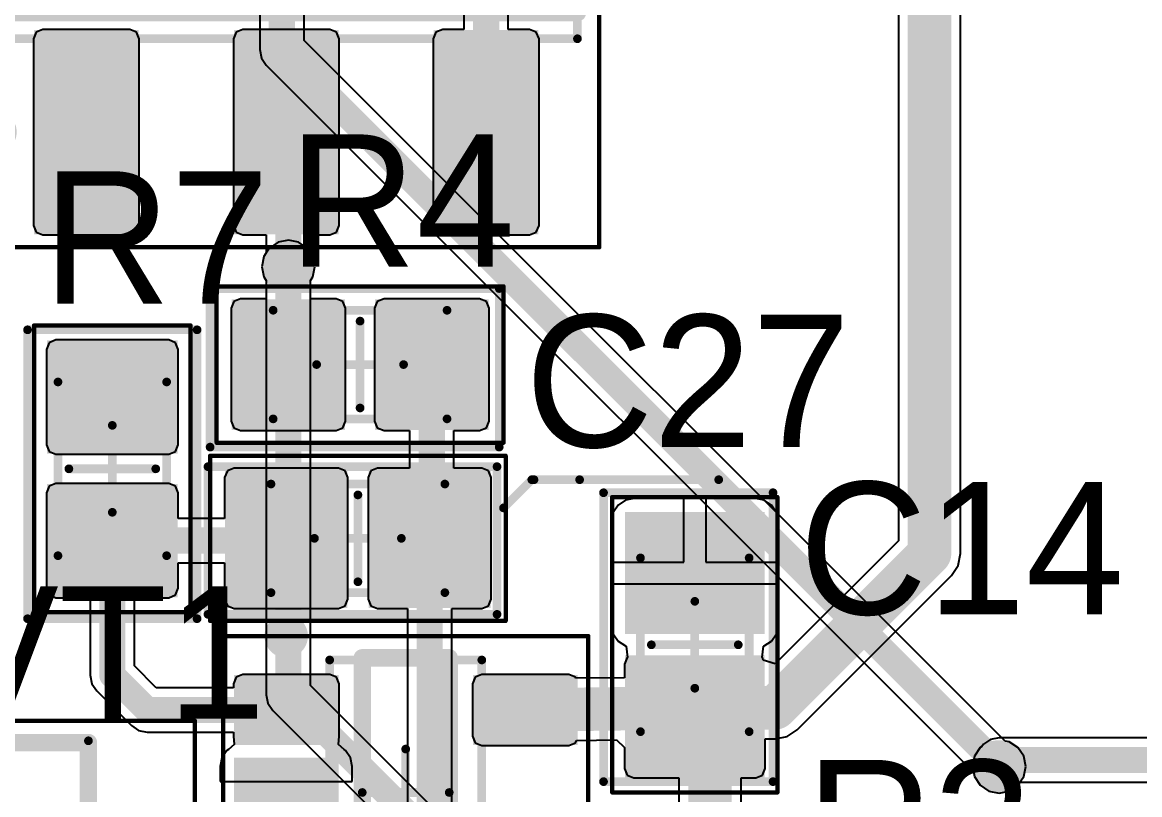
# Model space of a CAD drawing. Header units: millimetres. Extents: x 33 to 142, y 42 to 97.
# Drawn here: x 57.77 to 70.62, y 57.92 to 66.81 of the extents above; entities that cross this region are included whole.
import ezdxf

# ---------------------------------------------------------------- set-up
doc = ezdxf.new("R2010")
doc.units = ezdxf.units.MM
for name, color, linetype in [('BottomLayer', 5, 'Continuous'), ('BottomSolder', 6, 'Continuous'), ('Mechanical13', 56, 'Continuous'), ('Mechanical15', 56, 'Continuous'), ('MultiLayer', 9, 'Continuous'), ('TopLayer', 1, 'Continuous'), ('TopOverlay', 2, 'Continuous'), ('TopPaste', 8, 'Continuous'), ('TopSolder', 216, 'Continuous'), ('ViaHoleLayer', 16, 'Continuous')]:
    doc.layers.add(name, color=color, linetype=linetype)

# ---------------------------------------------------------------- blocks, each defined once
blk = doc.blocks.new('______________0_1_____X7R_50__10__0805_53')
at = {"layer": 'Mechanical13', "const_width": 0.1}
for points in [[(1, 0.625), (-1, 0.625)], [(-1, -0.625), (-1, 0.625)], [(1, -0.625), (1, 0.625)], [(1, -0.625), (-1, -0.625)]]:
    blk.add_lwpolyline(points, dxfattribs=at)
at = {"layer": 'Mechanical13', "const_width": 0.05}
for points in [[(-1.025, 0.625, 1), (-0.975, 0.625, 1)], [(-1.025, 0.625, 1), (-0.975, 0.625, 1)], [(0.975, 0.625, 1), (1.025, 0.625, 1)], [(0.975, 0.625, 1), (1.025, 0.625, 1)], [(-1.025, -0.625, 1), (-0.975, -0.625, 1)], [(-1.025, -0.625, 1), (-0.975, -0.625, 1)], [(0.975, -0.625, 1), (1.025, -0.625, 1)], [(0.975, -0.625, 1), (1.025, -0.625, 1)]]:
    blk.add_lwpolyline(points, format="xyb", close=True, dxfattribs=at)
at = {"layer": 'Mechanical15'}
for points, const_width in [([(1.7, 0.95), (-1.7, 0.95)], 0.05), ([(-1.7, -0.95), (-1.7, 0.95)], 0.05), ([(1.7, -0.95), (1.7, 0.95)], 0.05), ([(0, -0.5), (0, 0.5)], 0.1), ([(0.5, 0), (-0.5, 0)], 0.1), ([(1.7, -0.95), (-1.7, -0.95)], 0.05)]:
    blk.add_lwpolyline(points, dxfattribs=dict(at, const_width=const_width))
for points, const_width in [([(-1.712, 0.95, 1), (-1.687, 0.95, 1)], 0.025), ([(-1.712, 0.95, 1), (-1.687, 0.95, 1)], 0.025), ([(1.687, 0.95, 1), (1.712, 0.95, 1)], 0.025), ([(1.687, 0.95, 1), (1.712, 0.95, 1)], 0.025), ([(-0.025, 0.5, 1), (0.025, 0.5, 1)], 0.05), ([(-0.525, 0, 1), (-0.475, 0, 1)], 0.05), ([(0.475, 0, 1), (0.525, 0, 1)], 0.05), ([(-0.025, -0.5, 1), (0.025, -0.5, 1)], 0.05), ([(-1.712, -0.95, 1), (-1.687, -0.95, 1)], 0.025), ([(-1.712, -0.95, 1), (-1.687, -0.95, 1)], 0.025), ([(1.687, -0.95, 1), (1.712, -0.95, 1)], 0.025), ([(1.687, -0.95, 1), (1.712, -0.95, 1)], 0.025)]:
    blk.add_lwpolyline(points, format="xyb", close=True, dxfattribs=dict(at, const_width=const_width))
at = {"layer": 'TopLayer'}
for points in [[(-0.225, -0.7), (-0.225, 0.7), (-1.425, -0.7), (-1.425, 0.7)], [(1.425, -0.7), (1.425, 0.7), (0.225, -0.7), (0.225, 0.7)]]:
    blk.add_solid(points, dxfattribs=at)
at = {"layer": 'TopPaste'}
for points in [[(-0.225, -0.7), (-0.225, 0.7), (-1.425, -0.7), (-1.425, 0.7)], [(1.425, -0.7), (1.425, 0.7), (0.225, -0.7), (0.225, 0.7)]]:
    blk.add_solid(points, dxfattribs=at)
at = {"layer": 'TopSolder'}
for points in [[(-0.123, -0.802), (-0.123, 0.802), (-1.527, -0.802), (-1.527, 0.802)], [(1.527, -0.802), (1.527, 0.802), (0.123, -0.802), (0.123, 0.802)]]:
    blk.add_solid(points, dxfattribs=at)
blk = doc.blocks.new('______________________62')
at = {"layer": 'Mechanical13', "const_width": 0.1}
for points in [[(-0.875, -1.525), (-0.875, 1.525)], [(-0.875, 1.525), (0.875, 1.525)], [(0.875, -1.525), (0.875, 1.525)], [(-0.875, -1.525), (0.875, -1.525)]]:
    blk.add_lwpolyline(points, dxfattribs=at)
at = {"layer": 'Mechanical13', "const_width": 0.05}
for points in [[(-0.9, 1.525, 1), (-0.85, 1.525, 1)], [(-0.9, 1.525, 1), (-0.85, 1.525, 1)], [(0.85, 1.525, 1), (0.9, 1.525, 1)], [(0.85, 1.525, 1), (0.9, 1.525, 1)], [(-0.9, -1.525, 1), (-0.85, -1.525, 1)], [(-0.9, -1.525, 1), (-0.85, -1.525, 1)], [(0.85, -1.525, 1), (0.9, -1.525, 1)], [(0.85, -1.525, 1), (0.9, -1.525, 1)]]:
    blk.add_lwpolyline(points, format="xyb", close=True, dxfattribs=at)
at = {"layer": 'Mechanical15'}
for points, const_width in [([(-2.1, -1.8), (-2.1, 1.8)], 0.05), ([(-2.1, 1.8), (2.1, 1.8)], 0.05), ([(2.1, -1.8), (2.1, 1.8)], 0.05), ([(0, -0.5), (0, 0.5)], 0.1), ([(-0.5, 0), (0.5, 0)], 0.1), ([(-2.1, -1.8), (2.1, -1.8)], 0.05)]:
    blk.add_lwpolyline(points, dxfattribs=dict(at, const_width=const_width))
for points, const_width in [([(-2.113, 1.8, 1), (-2.088, 1.8, 1)], 0.025), ([(-2.113, 1.8, 1), (-2.088, 1.8, 1)], 0.025), ([(2.087, 1.8, 1), (2.112, 1.8, 1)], 0.025), ([(2.087, 1.8, 1), (2.112, 1.8, 1)], 0.025), ([(-0.025, 0.5, 1), (0.025, 0.5, 1)], 0.05), ([(-0.525, 0, 1), (-0.475, 0, 1)], 0.05), ([(0.475, 0, 1), (0.525, 0, 1)], 0.05), ([(-0.025, -0.5, 1), (0.025, -0.5, 1)], 0.05), ([(-2.113, -1.8, 1), (-2.088, -1.8, 1)], 0.025), ([(-2.113, -1.8, 1), (-2.088, -1.8, 1)], 0.025), ([(2.087, -1.8, 1), (2.112, -1.8, 1)], 0.025), ([(2.087, -1.8, 1), (2.112, -1.8, 1)], 0.025)]:
    blk.add_lwpolyline(points, format="xyb", close=True, dxfattribs=dict(at, const_width=const_width))
at = {"layer": 'TopLayer'}
for points in [[(-0.875, 0.65), (-0.875, 1.25), (-1.875, 0.65), (-1.875, 1.25)], [(1.875, 0.65), (1.875, 1.25), (0.875, 0.65), (0.875, 1.25)], [(-0.875, -0.3), (-0.875, 0.3), (-1.875, -0.3), (-1.875, 0.3)], [(-0.875, -1.25), (-0.875, -0.65), (-1.875, -1.25), (-1.875, -0.65)], [(1.875, -1.25), (1.875, -0.65), (0.875, -1.25), (0.875, -0.65)]]:
    blk.add_solid(points, dxfattribs=at)
at = {"layer": 'TopOverlay'}
for points, const_width in [([(-1.25, 1.8, 1), (-1.5, 1.8, 1)], 0.25), ([(-1.563, 1.8, 1), (-1.438, 1.8, 1)], 0.125), ([(-1.312, 1.8, 1), (-1.188, 1.8, 1)], 0.125), ([(-0.55, 1.55, 1), (-0.45, 1.55, 1)], 0.1), ([(-0.55, 1.55, 1), (-0.45, 1.55, 1)], 0.1), ([(0.45, 1.55, 1), (0.55, 1.55, 1)], 0.1), ([(0.45, 1.55, 1), (0.55, 1.55, 1)], 0.1), ([(-0.55, -1.55, 1), (-0.45, -1.55, 1)], 0.1), ([(-0.55, -1.55, 1), (-0.45, -1.55, 1)], 0.1), ([(0.45, -1.55, 1), (0.55, -1.55, 1)], 0.1), ([(0.45, -1.55, 1), (0.55, -1.55, 1)], 0.1)]:
    blk.add_lwpolyline(points, format="xyb", close=True, dxfattribs=dict(at, const_width=const_width))
at = {"layer": 'TopOverlay', "const_width": 0.2}
for points in [[(-0.5, 1.55), (0.5, 1.55)], [(-0.5, -1.55), (-0.5, 1.55)], [(0.5, -1.55), (0.5, 1.55)], [(-0.5, -1.55), (0.5, -1.55)]]:
    blk.add_lwpolyline(points, dxfattribs=at)
at = {"layer": 'TopPaste'}
for points in [[(-0.875, 0.65), (-0.875, 1.25), (-1.875, 0.65), (-1.875, 1.25)], [(1.875, 0.65), (1.875, 1.25), (0.875, 0.65), (0.875, 1.25)], [(-0.875, -0.3), (-0.875, 0.3), (-1.875, -0.3), (-1.875, 0.3)], [(-0.875, -1.25), (-0.875, -0.65), (-1.875, -1.25), (-1.875, -0.65)], [(1.875, -1.25), (1.875, -0.65), (0.875, -1.25), (0.875, -0.65)]]:
    blk.add_solid(points, dxfattribs=at)
at = {"layer": 'TopSolder'}
for points in [[(-0.773, 0.548), (-0.773, 1.352), (-1.977, 0.548), (-1.977, 1.352)], [(1.977, 0.548), (1.977, 1.352), (0.773, 0.548), (0.773, 1.352)], [(-0.773, -0.402), (-0.773, 0.402), (-1.977, -0.402), (-1.977, 0.402)], [(-0.773, -1.352), (-0.773, -0.548), (-1.977, -1.352), (-1.977, -0.548)], [(1.977, -1.352), (1.977, -0.548), (0.773, -1.352), (0.773, -0.548)]]:
    blk.add_solid(points, dxfattribs=at)
blk = doc.blocks.new('______________100___NPO_50__5__0805__GRM2165C1H101J_65')
at = {"layer": 'Mechanical13', "const_width": 0.1}
for points in [[(1, 0.625), (-1, 0.625)], [(-1, 0.625), (-1, -0.625)], [(1, 0.625), (1, -0.625)], [(1, -0.625), (-1, -0.625)]]:
    blk.add_lwpolyline(points, dxfattribs=at)
at = {"layer": 'Mechanical13', "const_width": 0.05}
for points in [[(-1.025, 0.625, 1), (-0.975, 0.625, 1)], [(-1.025, 0.625, 1), (-0.975, 0.625, 1)], [(0.975, 0.625, 1), (1.025, 0.625, 1)], [(0.975, 0.625, 1), (1.025, 0.625, 1)], [(-1.025, -0.625, 1), (-0.975, -0.625, 1)], [(-1.025, -0.625, 1), (-0.975, -0.625, 1)], [(0.975, -0.625, 1), (1.025, -0.625, 1)], [(0.975, -0.625, 1), (1.025, -0.625, 1)]]:
    blk.add_lwpolyline(points, format="xyb", close=True, dxfattribs=at)
at = {"layer": 'Mechanical15'}
for points, const_width in [([(1.7, 0.95), (-1.7, 0.95)], 0.05), ([(-1.7, 0.95), (-1.7, -0.95)], 0.05), ([(1.7, 0.95), (1.7, -0.95)], 0.05), ([(0, 0.5), (0, -0.5)], 0.1), ([(0.5, 0), (-0.5, 0)], 0.1), ([(1.7, -0.95), (-1.7, -0.95)], 0.05)]:
    blk.add_lwpolyline(points, dxfattribs=dict(at, const_width=const_width))
for points, const_width in [([(-1.712, 0.95, 1), (-1.687, 0.95, 1)], 0.025), ([(-1.712, 0.95, 1), (-1.687, 0.95, 1)], 0.025), ([(1.687, 0.95, 1), (1.712, 0.95, 1)], 0.025), ([(1.687, 0.95, 1), (1.712, 0.95, 1)], 0.025), ([(-0.025, 0.5, 1), (0.025, 0.5, 1)], 0.05), ([(-0.525, 0, 1), (-0.475, 0, 1)], 0.05), ([(0.475, 0, 1), (0.525, 0, 1)], 0.05), ([(-0.025, -0.5, 1), (0.025, -0.5, 1)], 0.05), ([(-1.712, -0.95, 1), (-1.687, -0.95, 1)], 0.025), ([(-1.712, -0.95, 1), (-1.687, -0.95, 1)], 0.025), ([(1.687, -0.95, 1), (1.712, -0.95, 1)], 0.025), ([(1.687, -0.95, 1), (1.712, -0.95, 1)], 0.025)]:
    blk.add_lwpolyline(points, format="xyb", close=True, dxfattribs=dict(at, const_width=const_width))
at = {"layer": 'TopLayer'}
for points in [[(-0.225, -0.7), (-0.225, 0.7), (-1.425, -0.7), (-1.425, 0.7)], [(1.425, -0.7), (1.425, 0.7), (0.225, -0.7), (0.225, 0.7)]]:
    blk.add_solid(points, dxfattribs=at)
at = {"layer": 'TopPaste'}
for points in [[(-0.225, -0.7), (-0.225, 0.7), (-1.425, -0.7), (-1.425, 0.7)], [(1.425, -0.7), (1.425, 0.7), (0.225, -0.7), (0.225, 0.7)]]:
    blk.add_solid(points, dxfattribs=at)
at = {"layer": 'TopSolder'}
for points in [[(-0.123, -0.802), (-0.123, 0.802), (-1.527, -0.802), (-1.527, 0.802)], [(1.527, -0.802), (1.527, 0.802), (0.123, -0.802), (0.123, 0.802)]]:
    blk.add_solid(points, dxfattribs=at)
blk = doc.blocks.new('0_125___0805_3______5_________________SMD__67')
at = {"layer": 'Mechanical13', "const_width": 0.1}
for points in [[(-1, 0.625), (-1, -0.625)], [(-1, 0.625), (1, 0.625)], [(1, 0.625), (1, -0.625)], [(-1, -0.625), (1, -0.625)]]:
    blk.add_lwpolyline(points, dxfattribs=at)
at = {"layer": 'Mechanical13', "const_width": 0.05}
for points in [[(-1.025, 0.625, 1), (-0.975, 0.625, 1)], [(-1.025, 0.625, 1), (-0.975, 0.625, 1)], [(0.975, 0.625, 1), (1.025, 0.625, 1)], [(0.975, 0.625, 1), (1.025, 0.625, 1)], [(-1.025, -0.625, 1), (-0.975, -0.625, 1)], [(-1.025, -0.625, 1), (-0.975, -0.625, 1)], [(0.975, -0.625, 1), (1.025, -0.625, 1)], [(0.975, -0.625, 1), (1.025, -0.625, 1)]]:
    blk.add_lwpolyline(points, format="xyb", close=True, dxfattribs=at)
at = {"layer": 'Mechanical15'}
for points, const_width in [([(-1.65, 0.9), (-1.65, -0.9)], 0.05), ([(-1.65, 0.9), (1.65, 0.9)], 0.05), ([(1.65, 0.9), (1.65, -0.9)], 0.05), ([(0, 0.5), (0, -0.5)], 0.1), ([(-0.5, 0), (0.5, 0)], 0.1), ([(-1.65, -0.9), (1.65, -0.9)], 0.05)]:
    blk.add_lwpolyline(points, dxfattribs=dict(at, const_width=const_width))
for points, const_width in [([(-1.662, 0.9, 1), (-1.637, 0.9, 1)], 0.025), ([(-1.662, 0.9, 1), (-1.637, 0.9, 1)], 0.025), ([(1.637, 0.9, 1), (1.662, 0.9, 1)], 0.025), ([(1.637, 0.9, 1), (1.662, 0.9, 1)], 0.025), ([(-0.025, 0.5, 1), (0.025, 0.5, 1)], 0.05), ([(-0.525, 0, 1), (-0.475, 0, 1)], 0.05), ([(0.475, 0, 1), (0.525, 0, 1)], 0.05), ([(-0.025, -0.5, 1), (0.025, -0.5, 1)], 0.05), ([(-1.662, -0.9, 1), (-1.637, -0.9, 1)], 0.025), ([(-1.662, -0.9, 1), (-1.637, -0.9, 1)], 0.025), ([(1.637, -0.9, 1), (1.662, -0.9, 1)], 0.025), ([(1.637, -0.9, 1), (1.662, -0.9, 1)], 0.025)]:
    blk.add_lwpolyline(points, format="xyb", close=True, dxfattribs=dict(at, const_width=const_width))
at = {"layer": 'TopLayer'}
for points in [[(-0.275, -0.65), (-0.275, 0.65), (-1.375, -0.65), (-1.375, 0.65)], [(1.375, -0.65), (1.375, 0.65), (0.275, -0.65), (0.275, 0.65)]]:
    blk.add_solid(points, dxfattribs=at)
at = {"layer": 'TopPaste'}
for points in [[(-0.275, -0.65), (-0.275, 0.65), (-1.375, -0.65), (-1.375, 0.65)], [(1.375, -0.65), (1.375, 0.65), (0.275, -0.65), (0.275, 0.65)]]:
    blk.add_solid(points, dxfattribs=at)
at = {"layer": 'TopSolder'}
for points in [[(-0.173, -0.752), (-0.173, 0.752), (-1.477, -0.752), (-1.477, 0.752)], [(1.477, -0.752), (1.477, 0.752), (0.173, -0.752), (0.173, 0.752)]]:
    blk.add_solid(points, dxfattribs=at)
blk = doc.blocks.new('0_125___0805_3______5_________________SMD__70')
at = {"layer": 'Mechanical13', "const_width": 0.1}
for points in [[(-1, 0.625), (-1, -0.625)], [(1, 0.625), (-1, 0.625)], [(1, 0.625), (1, -0.625)], [(1, -0.625), (-1, -0.625)]]:
    blk.add_lwpolyline(points, dxfattribs=at)
at = {"layer": 'Mechanical13', "const_width": 0.05}
for points in [[(-1.025, 0.625, 1), (-0.975, 0.625, 1)], [(-1.025, 0.625, 1), (-0.975, 0.625, 1)], [(0.975, 0.625, 1), (1.025, 0.625, 1)], [(0.975, 0.625, 1), (1.025, 0.625, 1)], [(-1.025, -0.625, 1), (-0.975, -0.625, 1)], [(-1.025, -0.625, 1), (-0.975, -0.625, 1)], [(0.975, -0.625, 1), (1.025, -0.625, 1)], [(0.975, -0.625, 1), (1.025, -0.625, 1)]]:
    blk.add_lwpolyline(points, format="xyb", close=True, dxfattribs=at)
at = {"layer": 'Mechanical15'}
for points, const_width in [([(-1.65, 0.9), (-1.65, -0.9)], 0.05), ([(1.65, 0.9), (-1.65, 0.9)], 0.05), ([(1.65, 0.9), (1.65, -0.9)], 0.05), ([(0, 0.5), (0, -0.5)], 0.1), ([(0.5, 0), (-0.5, 0)], 0.1), ([(1.65, -0.9), (-1.65, -0.9)], 0.05)]:
    blk.add_lwpolyline(points, dxfattribs=dict(at, const_width=const_width))
for points, const_width in [([(-1.662, 0.9, 1), (-1.637, 0.9, 1)], 0.025), ([(-1.662, 0.9, 1), (-1.637, 0.9, 1)], 0.025), ([(1.637, 0.9, 1), (1.662, 0.9, 1)], 0.025), ([(1.637, 0.9, 1), (1.662, 0.9, 1)], 0.025), ([(-0.025, 0.5, 1), (0.025, 0.5, 1)], 0.05), ([(-0.525, 0, 1), (-0.475, 0, 1)], 0.05), ([(0.475, 0, 1), (0.525, 0, 1)], 0.05), ([(-0.025, -0.5, 1), (0.025, -0.5, 1)], 0.05), ([(-1.662, -0.9, 1), (-1.637, -0.9, 1)], 0.025), ([(-1.662, -0.9, 1), (-1.637, -0.9, 1)], 0.025), ([(1.637, -0.9, 1), (1.662, -0.9, 1)], 0.025), ([(1.637, -0.9, 1), (1.662, -0.9, 1)], 0.025)]:
    blk.add_lwpolyline(points, format="xyb", close=True, dxfattribs=dict(at, const_width=const_width))
at = {"layer": 'TopLayer'}
for points in [[(-0.275, -0.65), (-0.275, 0.65), (-1.375, -0.65), (-1.375, 0.65)], [(1.375, -0.65), (1.375, 0.65), (0.275, -0.65), (0.275, 0.65)]]:
    blk.add_solid(points, dxfattribs=at)
at = {"layer": 'TopPaste'}
for points in [[(-0.275, -0.65), (-0.275, 0.65), (-1.375, -0.65), (-1.375, 0.65)], [(1.375, -0.65), (1.375, 0.65), (0.275, -0.65), (0.275, 0.65)]]:
    blk.add_solid(points, dxfattribs=at)
at = {"layer": 'TopSolder'}
for points in [[(-0.173, -0.752), (-0.173, 0.752), (-1.477, -0.752), (-1.477, 0.752)], [(1.477, -0.752), (1.477, 0.752), (0.173, -0.752), (0.173, 0.752)]]:
    blk.add_solid(points, dxfattribs=at)
blk = doc.blocks.new('___________N___________75')
at = {"layer": 'Mechanical13', "const_width": 0.1}
for points in [[(-0.7, -1.52), (-0.7, 1.52)], [(-0.7, 1.52), (0.7, 1.52)], [(0.7, -1.52), (0.7, 1.52)], [(-0.7, -1.52), (0.7, -1.52)]]:
    blk.add_lwpolyline(points, dxfattribs=at)
at = {"layer": 'Mechanical13', "const_width": 0.05}
for points in [[(-0.725, 1.52, 1), (-0.675, 1.52, 1)], [(-0.725, 1.52, 1), (-0.675, 1.52, 1)], [(0.675, 1.52, 1), (0.725, 1.52, 1)], [(0.675, 1.52, 1), (0.725, 1.52, 1)], [(-0.725, -1.52, 1), (-0.675, -1.52, 1)], [(-0.725, -1.52, 1), (-0.675, -1.52, 1)], [(0.675, -1.52, 1), (0.725, -1.52, 1)], [(0.675, -1.52, 1), (0.725, -1.52, 1)]]:
    blk.add_lwpolyline(points, format="xyb", close=True, dxfattribs=at)
at = {"layer": 'Mechanical15'}
for points, const_width in [([(-1.925, -1.75), (-1.925, 1.75)], 0.05), ([(-1.925, 1.75), (1.925, 1.75)], 0.05), ([(1.925, -1.75), (1.925, 1.75)], 0.05), ([(0, -0.5), (0, 0.5)], 0.1), ([(-0.5, 0), (0.5, 0)], 0.1), ([(-1.925, -1.75), (1.925, -1.75)], 0.05)]:
    blk.add_lwpolyline(points, dxfattribs=dict(at, const_width=const_width))
for points, const_width in [([(-1.937, 1.75, 1), (-1.913, 1.75, 1)], 0.025), ([(-1.937, 1.75, 1), (-1.913, 1.75, 1)], 0.025), ([(1.913, 1.75, 1), (1.937, 1.75, 1)], 0.025), ([(1.913, 1.75, 1), (1.937, 1.75, 1)], 0.025), ([(-0.025, 0.5, 1), (0.025, 0.5, 1)], 0.05), ([(-0.525, 0, 1), (-0.475, 0, 1)], 0.05), ([(0.475, 0, 1), (0.525, 0, 1)], 0.05), ([(-0.025, -0.5, 1), (0.025, -0.5, 1)], 0.05), ([(-1.937, -1.75, 1), (-1.913, -1.75, 1)], 0.025), ([(-1.937, -1.75, 1), (-1.913, -1.75, 1)], 0.025), ([(1.913, -1.75, 1), (1.937, -1.75, 1)], 0.025), ([(1.913, -1.75, 1), (1.937, -1.75, 1)], 0.025)]:
    blk.add_lwpolyline(points, format="xyb", close=True, dxfattribs=dict(at, const_width=const_width))
at = {"layer": 'TopLayer'}
for points in [[(-0.7, 0.65), (-0.7, 1.25), (-1.7, 0.65), (-1.7, 1.25)], [(1.7, -0.3), (1.7, 0.3), (0.7, -0.3), (0.7, 0.3)], [(-0.7, -1.25), (-0.7, -0.65), (-1.7, -1.25), (-1.7, -0.65)]]:
    blk.add_solid(points, dxfattribs=at)
at = {"layer": 'TopOverlay', "const_width": 0.2}
for points in [[(-0.3, 1.5), (0.7, 1.5)], [(0.7, 0.7), (0.7, 1.5)], [(0.7, -1.5), (0.7, -0.7)], [(-0.3, -1.5), (0.7, -1.5)]]:
    blk.add_lwpolyline(points, dxfattribs=at)
at = {"layer": 'TopOverlay'}
for points, const_width in [([(-0.35, 1.5, 1), (-0.25, 1.5, 1)], 0.1), ([(0.65, 1.5, 1), (0.75, 1.5, 1)], 0.1), ([(0.65, 1.5, 1), (0.75, 1.5, 1)], 0.1), ([(0.65, 0.7, 1), (0.75, 0.7, 1)], 0.1), ([(0.65, -0.7, 1), (0.75, -0.7, 1)], 0.1), ([(-0.35, -1.5, 1), (-0.25, -1.5, 1)], 0.1), ([(0.65, -1.5, 1), (0.75, -1.5, 1)], 0.1), ([(0.65, -1.5, 1), (0.75, -1.5, 1)], 0.1), ([(-1.075, -1.8, 1), (-1.325, -1.8, 1)], 0.25), ([(-1.388, -1.8, 1), (-1.263, -1.8, 1)], 0.125), ([(-1.137, -1.8, 1), (-1.012, -1.8, 1)], 0.125)]:
    blk.add_lwpolyline(points, format="xyb", close=True, dxfattribs=dict(at, const_width=const_width))
at = {"layer": 'TopPaste'}
for points in [[(-0.7, 0.65), (-0.7, 1.25), (-1.7, 0.65), (-1.7, 1.25)], [(1.7, -0.3), (1.7, 0.3), (0.7, -0.3), (0.7, 0.3)], [(-0.7, -1.25), (-0.7, -0.65), (-1.7, -1.25), (-1.7, -0.65)]]:
    blk.add_solid(points, dxfattribs=at)
at = {"layer": 'TopSolder'}
for points in [[(-0.598, 0.548), (-0.598, 1.352), (-1.802, 0.548), (-1.802, 1.352)], [(1.802, -0.402), (1.802, 0.402), (0.598, -0.402), (0.598, 0.402)], [(-0.598, -1.352), (-0.598, -0.548), (-1.802, -1.352), (-1.802, -0.548)]]:
    blk.add_solid(points, dxfattribs=at)
blk = doc.blocks.new('_______________________76')
at = {"layer": 'Mechanical13', "const_width": 0.1}
for points in [[(-1.85, 3.35), (1.85, 3.35)], [(-1.85, 3.35), (-1.85, -3.35)], [(1.85, 3.35), (1.85, -3.35)], [(-1.85, -3.35), (1.85, -3.35)]]:
    blk.add_lwpolyline(points, dxfattribs=at)
at = {"layer": 'Mechanical13', "const_width": 0.05}
for points in [[(-1.875, 3.35, 1), (-1.825, 3.35, 1)], [(-1.875, 3.35, 1), (-1.825, 3.35, 1)], [(1.825, 3.35, 1), (1.875, 3.35, 1)], [(1.825, 3.35, 1), (1.875, 3.35, 1)], [(-1.875, -3.35, 1), (-1.825, -3.35, 1)], [(-1.875, -3.35, 1), (-1.825, -3.35, 1)], [(1.825, -3.35, 1), (1.875, -3.35, 1)], [(1.825, -3.35, 1), (1.875, -3.35, 1)]]:
    blk.add_lwpolyline(points, format="xyb", close=True, dxfattribs=at)
at = {"layer": 'Mechanical15'}
for points, const_width in [([(-4.25, 3.6), (4.25, 3.6)], 0.05), ([(-4.25, 3.6), (-4.25, -3.6)], 0.05), ([(4.25, 3.6), (4.25, -3.6)], 0.05), ([(0, 0.5), (0, -0.5)], 0.1), ([(-0.5, 0), (0.5, 0)], 0.1), ([(-4.25, -3.6), (4.25, -3.6)], 0.05)]:
    blk.add_lwpolyline(points, dxfattribs=dict(at, const_width=const_width))
for points, const_width in [([(-4.263, 3.6, 1), (-4.238, 3.6, 1)], 0.025), ([(-4.263, 3.6, 1), (-4.238, 3.6, 1)], 0.025), ([(4.237, 3.6, 1), (4.262, 3.6, 1)], 0.025), ([(4.237, 3.6, 1), (4.262, 3.6, 1)], 0.025), ([(-0.025, 0.5, 1), (0.025, 0.5, 1)], 0.05), ([(-0.525, 0, 1), (-0.475, 0, 1)], 0.05), ([(0.475, 0, 1), (0.525, 0, 1)], 0.05), ([(-0.025, -0.5, 1), (0.025, -0.5, 1)], 0.05), ([(-4.263, -3.6, 1), (-4.238, -3.6, 1)], 0.025), ([(-4.263, -3.6, 1), (-4.238, -3.6, 1)], 0.025), ([(4.237, -3.6, 1), (4.262, -3.6, 1)], 0.025), ([(4.237, -3.6, 1), (4.262, -3.6, 1)], 0.025)]:
    blk.add_lwpolyline(points, format="xyb", close=True, dxfattribs=dict(at, const_width=const_width))
at = {"layer": 'TopLayer'}
for points in [[(-1.85, 1.8), (-1.85, 2.8), (-4, 1.8), (-4, 2.8)], [(4, -1.625), (4, 1.625), (1.85, -1.625), (1.85, 1.625)], [(-1.85, -0.5), (-1.85, 0.5), (-4, -0.5), (-4, 0.5)], [(-1.85, -2.8), (-1.85, -1.8), (-4, -2.8), (-4, -1.8)]]:
    blk.add_solid(points, dxfattribs=at)
at = {"layer": 'TopOverlay'}
for points, const_width in [([(-2.8, 3.35, 1), (-3.05, 3.35, 1)], 0.25), ([(-3.113, 3.35, 1), (-2.988, 3.35, 1)], 0.125), ([(-2.862, 3.35, 1), (-2.738, 3.35, 1)], 0.125), ([(-1.6, 3.35, 1), (-1.5, 3.35, 1)], 0.1), ([(-1.6, 3.35, 1), (-1.5, 3.35, 1)], 0.1), ([(1.5, 3.35, 1), (1.6, 3.35, 1)], 0.1), ([(1.5, 3.35, 1), (1.6, 3.35, 1)], 0.1), ([(-1.6, -3.35, 1), (-1.5, -3.35, 1)], 0.1), ([(-1.6, -3.35, 1), (-1.5, -3.35, 1)], 0.1), ([(1.5, -3.35, 1), (1.6, -3.35, 1)], 0.1), ([(1.5, -3.35, 1), (1.6, -3.35, 1)], 0.1)]:
    blk.add_lwpolyline(points, format="xyb", close=True, dxfattribs=dict(at, const_width=const_width))
at = {"layer": 'TopOverlay', "const_width": 0.2}
for points in [[(-1.55, 3.35), (1.55, 3.35)], [(-1.55, 3.35), (-1.55, -3.35)], [(1.55, 3.35), (1.55, -3.35)], [(-1.55, -3.35), (1.55, -3.35)]]:
    blk.add_lwpolyline(points, dxfattribs=at)
at = {"layer": 'TopPaste'}
for points in [[(-1.85, 1.8), (-1.85, 2.8), (-4, 1.8), (-4, 2.8)], [(4, -1.625), (4, 1.625), (1.85, -1.625), (1.85, 1.625)], [(-1.85, -0.5), (-1.85, 0.5), (-4, -0.5), (-4, 0.5)], [(-1.85, -2.8), (-1.85, -1.8), (-4, -2.8), (-4, -1.8)]]:
    blk.add_solid(points, dxfattribs=at)
at = {"layer": 'TopSolder'}
for points in [[(-1.748, 1.698), (-1.748, 2.902), (-4.102, 1.698), (-4.102, 2.902)], [(4.102, -1.727), (4.102, 1.727), (1.748, -1.727), (1.748, 1.727)], [(-1.748, -0.602), (-1.748, 0.602), (-4.102, -0.602), (-4.102, 0.602)], [(-1.748, -2.902), (-1.748, -1.698), (-4.102, -2.902), (-4.102, -1.698)]]:
    blk.add_solid(points, dxfattribs=at)

msp = doc.modelspace()

# ---------------------------------------------------------------- linework, layer by layer
at = {"layer": 'BottomLayer'}
for p, q in [((60.495, 80.441), (60.495, 66.5)), ((61.005, 66.606), (61.005, 80.441)), ((69.068, 58.542), (61.005, 66.606)), ((60.495, 66.5), (60.515, 66.402)), ((60.515, 66.402), (60.57, 66.32)), ((60.57, 66.32), (68.708, 58.182)), ((60.708, 64.283), (60.609, 64.216)), ((60.825, 64.306), (60.708, 64.283)), ((60.942, 64.283), (60.825, 64.306)), ((61.041, 64.216), (60.942, 64.283)), ((60.609, 64.216), (60.542, 64.117)), ((61.108, 64.117), (61.041, 64.216)), ((60.542, 64.117), (60.519, 64)), ((61.131, 64), (61.108, 64.117)), ((60.519, 64), (60.542, 63.883)), ((60.542, 63.883), (60.57, 63.841)), ((61.08, 63.841), (61.108, 63.883)), ((61.108, 63.883), (61.131, 64)), ((60.57, 63.841), (60.57, 59.075)), ((61.08, 59.181), (61.08, 63.841)), ((66.162, 54.098), (61.08, 59.181)), ((60.57, 59.075), (60.59, 58.977)), ((60.59, 58.977), (60.645, 58.895)), ((60.645, 58.895), (65.92, 53.62)), ((69.117, 58.533), (69.068, 58.542)), ((69.216, 58.466), (69.117, 58.533)), ((69.283, 58.367), (69.216, 58.466)), ((69.306, 58.25), (69.283, 58.367)), ((69.283, 58.133), (69.306, 58.25)), ((68.708, 58.182), (68.717, 58.133)), ((68.717, 58.133), (68.784, 58.034)), ((69.216, 58.034), (69.283, 58.133)), ((68.784, 58.034), (68.883, 57.967)), ((68.883, 57.967), (69, 57.944)), ((69, 57.944), (69.117, 57.967)), ((69.117, 57.967), (69.216, 58.034))]:
    msp.add_line(p, q, dxfattribs=at)
at = {"layer": 'BottomLayer', "const_width": 0.3}
for points in [[(60.75, 66.5), (60.75, 80.6)], [(60.75, 66.5), (69, 58.25)], [(60.825, 59.075), (60.825, 64)], [(60.825, 59.075), (66.1, 53.8)]]:
    msp.add_lwpolyline(points, dxfattribs=at)
at = {"layer": 'BottomLayer'}
for points, const_width in [([(60.675, 66.5, 1), (60.825, 66.5, 1)], 0.15), ([(60.675, 66.5, 1), (60.825, 66.5, 1)], 0.15), ([(60.725, 64, 1), (60.925, 64, 1)], 0.2), ([(60.75, 64, 1), (60.9, 64, 1)], 0.15), ([(60.75, 59.075, 1), (60.9, 59.075, 1)], 0.15), ([(60.75, 59.075, 1), (60.9, 59.075, 1)], 0.15), ([(68.9, 58.25, 1), (69.1, 58.25, 1)], 0.2), ([(68.925, 58.25, 1), (69.075, 58.25, 1)], 0.15)]:
    msp.add_lwpolyline(points, format="xyb", close=True, dxfattribs=dict(at, const_width=const_width))
at = {"layer": 'BottomSolder', "const_width": 0.302}
for points in [[(60.674, 64, 1), (60.976, 64, 1)], [(68.849, 58.25, 1), (69.151, 58.25, 1)]]:
    msp.add_lwpolyline(points, format="xyb", close=True, dxfattribs=at)
at = {"layer": 'MultiLayer', "const_width": 0.2}
for points in [[(60.725, 64, 1), (60.925, 64, 1)], [(68.9, 58.25, 1), (69.1, 58.25, 1)]]:
    msp.add_lwpolyline(points, format="xyb", close=True, dxfattribs=at)
at = {"layer": 'TopLayer'}
for p, q in [((67.843, 72.867), (67.843, 60.848)), ((68.557, 60.7), (68.557, 72.867)), ((62.845, 67.041), (62.845, 66.733)), ((63.355, 66.733), (63.355, 67.041)), ((57.923, 66.702), (57.892, 66.625)), ((58, 66.733), (57.923, 66.702)), ((59, 66.733), (58, 66.733)), ((59.077, 66.702), (59, 66.733)), ((59.108, 66.625), (59.077, 66.702)), ((60.223, 66.702), (60.192, 66.625)), ((60.3, 66.733), (60.223, 66.702)), ((61.3, 66.733), (60.3, 66.733)), ((61.377, 66.702), (61.3, 66.733)), ((61.408, 66.625), (61.377, 66.702)), ((62.523, 66.702), (62.492, 66.625)), ((62.6, 66.733), (62.523, 66.702)), ((62.845, 66.733), (62.6, 66.733)), ((63.6, 66.733), (63.355, 66.733)), ((63.677, 66.702), (63.6, 66.733)), ((63.708, 66.625), (63.677, 66.702)), ((57.892, 66.625), (57.892, 64.475)), ((59.108, 64.475), (59.108, 66.625)), ((60.192, 66.625), (60.192, 64.475)), ((61.408, 64.475), (61.408, 66.625)), ((62.492, 66.625), (62.492, 64.475)), ((63.708, 64.475), (63.708, 66.625)), ((57.892, 64.475), (57.923, 64.398)), ((57.923, 64.398), (58, 64.367)), ((59, 64.367), (59.077, 64.398)), ((59.077, 64.398), (59.108, 64.475)), ((60.192, 64.475), (60.223, 64.398)), ((60.223, 64.398), (60.3, 64.367)), ((61.3, 64.367), (61.377, 64.398)), ((61.377, 64.398), (61.408, 64.475)), ((62.492, 64.475), (62.523, 64.398)), ((62.523, 64.398), (62.6, 64.367)), ((63.6, 64.367), (63.677, 64.398)), ((63.677, 64.398), (63.708, 64.475)), ((58, 64.367), (59, 64.367)), ((60.3, 64.367), (60.57, 64.367)), ((60.57, 64.367), (60.57, 64.159)), ((61.08, 64.159), (61.08, 64.367)), ((61.08, 64.367), (61.3, 64.367)), ((62.6, 64.367), (63.6, 64.367)), ((60.57, 64.159), (60.542, 64.117)), ((61.108, 64.117), (61.08, 64.159)), ((60.542, 64.117), (60.519, 64)), ((61.131, 64), (61.108, 64.117)), ((60.519, 64), (60.542, 63.883)), ((60.542, 63.883), (60.57, 63.841)), ((61.08, 63.841), (61.108, 63.883)), ((61.108, 63.883), (61.131, 64)), ((60.57, 63.841), (60.57, 63.633)), ((61.08, 63.633), (61.08, 63.841)), ((60.275, 63.633), (60.198, 63.602)), ((60.57, 63.633), (60.275, 63.633)), ((61.375, 63.633), (61.08, 63.633)), ((61.452, 63.602), (61.375, 63.633)), ((61.925, 63.633), (61.848, 63.602)), ((63.025, 63.633), (61.925, 63.633)), ((63.102, 63.602), (63.025, 63.633)), ((60.198, 63.602), (60.167, 63.525)), ((60.167, 63.525), (60.167, 62.225)), ((61.483, 63.525), (61.452, 63.602)), ((61.483, 62.225), (61.483, 63.525)), ((61.848, 63.602), (61.817, 63.525)), ((61.817, 63.525), (61.817, 62.225)), ((63.133, 63.525), (63.102, 63.602)), ((63.133, 62.225), (63.133, 63.525)), ((58.073, 63.127), (58.042, 63.05)), ((58.15, 63.158), (58.073, 63.127)), ((59.45, 63.158), (58.15, 63.158)), ((59.527, 63.127), (59.45, 63.158)), ((59.558, 63.05), (59.527, 63.127)), ((58.042, 63.05), (58.042, 61.95)), ((59.558, 61.95), (59.558, 63.05)), ((60.167, 62.225), (60.198, 62.148)), ((61.452, 62.148), (61.483, 62.225)), ((61.817, 62.225), (61.848, 62.148)), ((63.102, 62.148), (63.133, 62.225)), ((60.198, 62.148), (60.275, 62.117)), ((60.275, 62.117), (61.375, 62.117)), ((61.375, 62.117), (61.452, 62.148)), ((61.848, 62.148), (61.925, 62.117)), ((61.925, 62.117), (62.22, 62.117)), ((62.22, 62.117), (62.22, 61.683)), ((62.73, 61.683), (62.73, 62.117)), ((62.73, 62.117), (63.025, 62.117)), ((63.025, 62.117), (63.102, 62.148)), ((58.042, 61.95), (58.073, 61.873)), ((59.527, 61.873), (59.558, 61.95)), ((58.073, 61.873), (58.15, 61.842)), ((58.15, 61.842), (59.45, 61.842)), ((59.45, 61.842), (59.527, 61.873)), ((60.123, 61.652), (60.092, 61.575)), ((60.092, 61.575), (60.092, 61.105)), ((60.2, 61.683), (60.123, 61.652)), ((61.4, 61.683), (60.2, 61.683)), ((61.477, 61.652), (61.4, 61.683)), ((61.508, 61.575), (61.477, 61.652)), ((61.508, 60.175), (61.508, 61.575)), ((61.773, 61.652), (61.742, 61.575)), ((61.742, 61.575), (61.742, 60.175)), ((61.85, 61.683), (61.773, 61.652)), ((62.22, 61.683), (61.85, 61.683)), ((63.05, 61.683), (62.73, 61.683)), ((63.127, 61.652), (63.05, 61.683)), ((63.158, 61.575), (63.127, 61.652)), ((63.158, 60.175), (63.158, 61.575)), ((58.073, 61.477), (58.042, 61.4)), ((58.15, 61.508), (58.073, 61.477)), ((59.45, 61.508), (58.15, 61.508)), ((59.527, 61.477), (59.45, 61.508)), ((59.558, 61.4), (59.527, 61.477)), ((58.042, 61.4), (58.042, 60.3)), ((59.558, 61.105), (59.558, 61.4)), ((64.701, 61.314), (64.617, 61.258)), ((64.8, 61.334), (64.701, 61.314)), ((65.373, 61.334), (64.8, 61.334)), ((65.373, 60.602), (65.373, 61.334)), ((66.2, 61.334), (65.627, 61.334)), ((65.627, 61.334), (65.627, 60.602)), ((66.299, 61.314), (66.2, 61.334)), ((66.383, 61.258), (66.299, 61.314)), ((64.561, 61.174), (64.541, 61.075)), ((64.617, 61.258), (64.561, 61.174)), ((66.439, 61.174), (66.383, 61.258)), ((66.459, 61.075), (66.439, 61.174)), ((60.092, 61.105), (59.558, 61.105)), ((64.541, 61.075), (64.541, 60.602)), ((66.459, 60.602), (66.459, 61.075)), ((67.843, 60.848), (66.426, 59.43)), ((68.53, 60.563), (68.557, 60.7)), ((59.558, 60.3), (59.558, 60.595)), ((59.558, 60.595), (60.092, 60.595)), ((60.092, 60.595), (60.092, 60.175)), ((64.541, 60.602), (65.373, 60.602)), ((65.627, 60.602), (66.459, 60.602)), ((68.452, 60.448), (68.53, 60.563)), ((66.677, 58.672), (68.452, 60.448)), ((58.042, 60.3), (58.073, 60.223)), ((59.527, 60.223), (59.558, 60.3)), ((66.459, 60.348), (64.541, 60.348)), ((64.541, 60.348), (64.541, 59.875)), ((66.459, 59.875), (66.459, 60.348)), ((58.073, 60.223), (58.15, 60.192)), ((58.15, 60.192), (58.545, 60.192)), ((58.545, 60.192), (58.545, 59.3)), ((59.055, 59.406), (59.055, 60.192)), ((59.055, 60.192), (59.45, 60.192)), ((59.45, 60.192), (59.527, 60.223)), ((60.092, 60.175), (60.123, 60.098)), ((61.477, 60.098), (61.508, 60.175)), ((61.742, 60.175), (61.773, 60.098)), ((63.127, 60.098), (63.158, 60.175)), ((60.123, 60.098), (60.2, 60.067)), ((60.2, 60.067), (61.4, 60.067)), ((61.4, 60.067), (61.477, 60.098)), ((61.773, 60.098), (61.85, 60.067)), ((61.85, 60.067), (62.195, 60.067)), ((62.195, 60.067), (62.195, 57.35)), ((62.705, 57.456), (62.705, 60.067)), ((62.705, 60.067), (63.05, 60.067)), ((63.05, 60.067), (63.127, 60.098)), ((64.541, 59.875), (64.561, 59.776)), ((64.561, 59.776), (64.617, 59.692)), ((66.383, 59.692), (66.439, 59.776)), ((66.439, 59.776), (66.459, 59.875)), ((64.617, 59.692), (64.701, 59.636)), ((64.701, 59.636), (64.711, 59.634)), ((64.711, 59.634), (64.724, 59.502)), ((66.276, 59.502), (66.289, 59.634)), ((66.289, 59.634), (66.299, 59.636)), ((66.299, 59.636), (66.383, 59.692)), ((59.306, 59.155), (59.055, 59.406)), ((64.723, 59.502), (64.692, 59.425)), ((64.692, 59.425), (64.692, 59.271)), ((64.724, 59.502), (64.723, 59.502)), ((66.277, 59.502), (66.276, 59.502)), ((66.288, 59.473), (66.277, 59.502)), ((66.426, 59.43), (66.288, 59.473)), ((58.545, 59.3), (58.565, 59.202)), ((60.223, 59.277), (60.192, 59.2)), ((60.3, 59.308), (60.223, 59.277)), ((61.3, 59.308), (60.3, 59.308)), ((61.377, 59.277), (61.3, 59.308)), ((61.408, 59.2), (61.377, 59.277)), ((62.973, 59.277), (62.942, 59.2)), ((63.05, 59.308), (62.973, 59.277)), ((64.05, 59.308), (63.05, 59.308)), ((64.127, 59.277), (64.05, 59.308)), ((64.132, 59.264), (64.127, 59.277)), ((64.692, 59.271), (64.132, 59.264)), ((58.565, 59.202), (58.62, 59.12)), ((58.62, 59.12), (59.02, 58.72)), ((60.192, 59.155), (59.306, 59.155)), ((60.192, 59.2), (60.192, 59.155)), ((61.408, 58.6), (61.408, 59.2)), ((62.942, 59.2), (62.942, 58.6)), ((59.02, 58.72), (59.102, 58.665)), ((59.102, 58.665), (59.2, 58.645)), ((59.2, 58.645), (60.192, 58.645)), ((60.192, 58.645), (60.192, 58.6)), ((66.561, 58.595), (66.677, 58.672)), ((60.2, 58.503), (60.135, 58.446)), ((60.192, 58.6), (60.2, 58.503)), ((61.4, 58.503), (61.408, 58.6)), ((61.465, 58.446), (61.4, 58.503)), ((62.942, 58.6), (62.973, 58.523)), ((62.973, 58.523), (63.05, 58.492)), ((63.05, 58.492), (64.05, 58.492)), ((64.05, 58.492), (64.127, 58.523)), ((64.127, 58.523), (64.138, 58.55)), ((64.138, 58.55), (64.601, 58.556)), ((64.601, 58.556), (64.692, 58.467)), ((66.308, 58.225), (66.308, 58.568)), ((66.308, 58.568), (66.424, 58.568)), ((66.424, 58.568), (66.561, 58.595)), ((68.802, 58.478), (68.784, 58.466)), ((68.82, 58.505), (68.802, 58.478)), ((68.902, 58.561), (68.82, 58.505)), ((69, 58.58), (68.902, 58.561)), ((76.066, 58.58), (69, 58.58)), ((60.061, 58.349), (60.041, 58.25)), ((60.117, 58.433), (60.061, 58.349)), ((60.135, 58.446), (60.117, 58.433)), ((61.483, 58.433), (61.465, 58.446)), ((61.539, 58.349), (61.483, 58.433)), ((61.559, 58.25), (61.539, 58.349)), ((64.692, 58.467), (64.692, 58.225)), ((68.717, 58.367), (68.694, 58.25)), ((68.784, 58.466), (68.717, 58.367)), ((60.041, 58.25), (60.041, 58.077)), ((61.559, 58.077), (61.559, 58.25)), ((64.692, 58.225), (64.723, 58.148)), ((66.277, 58.148), (66.308, 58.225)), ((68.694, 58.25), (68.717, 58.133)), ((64.723, 58.148), (64.8, 58.117)), ((64.8, 58.117), (65.318, 58.117)), ((65.318, 58.117), (65.318, 57.708)), ((66.032, 57.708), (66.032, 58.117)), ((66.032, 58.117), (66.2, 58.117)), ((66.2, 58.117), (66.277, 58.148)), ((68.717, 58.133), (68.784, 58.034)), ((60.041, 58.077), (60.8, 58.077)), ((60.8, 58.077), (61.559, 58.077)), ((68.784, 58.034), (68.883, 57.967)), ((68.883, 57.967), (69, 57.944)), ((69, 57.944), (69.117, 57.967)), ((69.117, 57.967), (69.216, 58.034)), ((69.216, 58.034), (69.241, 58.07)), ((69.241, 58.07), (75.97, 58.07))]:
    msp.add_line(p, q, dxfattribs=at)
for points, const_width in [([(68.2, 60.7), (68.2, 73.4)], 0.5), ([(63.1, 65.55), (63.1, 67.2)], 0.3), ([(60.8, 65.55), (60.825, 65.525)], 0.3), ([(60.825, 64), (60.825, 65.525)], 0.3), ([(60.825, 62.875), (60.825, 64)], 0.3), ([(62.475, 60.9), (62.475, 62.875)], 0.3), ([(62.45, 60.875), (62.475, 60.9)], 0.3), ([(58.8, 60.85), (60.775, 60.85)], 0.3), ([(58.8, 59.3), (58.8, 60.85)], 0.3), ([(60.775, 60.85), (60.8, 60.875)], 0.3), ([(62.45, 57.35), (62.45, 60.875)], 0.3), ([(66.424, 58.924), (68.2, 60.7)], 0.5), ([(58.8, 59.3), (59.2, 58.9)], 0.3), ([(63.55, 58.9), (65.499, 58.924)], 0.5), ([(65.499, 58.924), (66.424, 58.924)], 0.5), ([(59.2, 58.9), (60.8, 58.9)], 0.3), ([(60.775, 58.925), (60.8, 58.9)], 0.3), ([(65.675, 57.425), (65.675, 58.575)], 0.5), ([(69, 58.325), (76.225, 58.325)], 0.3)]:
    msp.add_lwpolyline(points, dxfattribs=dict(at, const_width=const_width))
for points, const_width in [([(60.725, 65.55, 1), (60.875, 65.55, 1)], 0.15), ([(60.75, 65.525, 1), (60.9, 65.525, 1)], 0.15), ([(60.75, 65.525, 1), (60.9, 65.525, 1)], 0.15), ([(63.025, 65.55, 1), (63.175, 65.55, 1)], 0.15), ([(60.725, 64, 1), (60.925, 64, 1)], 0.2), ([(60.75, 64, 1), (60.9, 64, 1)], 0.15), ([(60.75, 64, 1), (60.9, 64, 1)], 0.15), ([(60.75, 62.875, 1), (60.9, 62.875, 1)], 0.15), ([(62.4, 62.875, 1), (62.55, 62.875, 1)], 0.15), ([(62.4, 60.9, 1), (62.55, 60.9, 1)], 0.15), ([(62.4, 60.9, 1), (62.55, 60.9, 1)], 0.15), ([(58.725, 60.85, 1), (58.875, 60.85, 1)], 0.15), ([(58.725, 60.85, 1), (58.875, 60.85, 1)], 0.15), ([(60.7, 60.85, 1), (60.85, 60.85, 1)], 0.15), ([(60.7, 60.85, 1), (60.85, 60.85, 1)], 0.15), ([(60.725, 60.875, 1), (60.875, 60.875, 1)], 0.15), ([(62.375, 60.875, 1), (62.525, 60.875, 1)], 0.15), ([(62.375, 60.875, 1), (62.525, 60.875, 1)], 0.15), ([(68.075, 60.7, 1), (68.325, 60.7, 1)], 0.25), ([(68.075, 60.7, 1), (68.325, 60.7, 1)], 0.25), ([(58.725, 59.3, 1), (58.875, 59.3, 1)], 0.15), ([(58.725, 59.3, 1), (58.875, 59.3, 1)], 0.15), ([(63.425, 58.9, 1), (63.675, 58.9, 1)], 0.25), ([(65.374, 58.924, 1), (65.624, 58.924, 1)], 0.25), ([(65.374, 58.924, 1), (65.624, 58.924, 1)], 0.25), ([(66.299, 58.924, 1), (66.549, 58.924, 1)], 0.25), ([(66.299, 58.924, 1), (66.549, 58.924, 1)], 0.25), ([(59.125, 58.9, 1), (59.275, 58.9, 1)], 0.15), ([(59.125, 58.9, 1), (59.275, 58.9, 1)], 0.15), ([(60.7, 58.925, 1), (60.85, 58.925, 1)], 0.15), ([(60.725, 58.9, 1), (60.875, 58.9, 1)], 0.15), ([(60.725, 58.9, 1), (60.875, 58.9, 1)], 0.15), ([(65.55, 58.575, 1), (65.8, 58.575, 1)], 0.25), ([(68.925, 58.325, 1), (69.075, 58.325, 1)], 0.15), ([(68.9, 58.25, 1), (69.1, 58.25, 1)], 0.2)]:
    msp.add_lwpolyline(points, format="xyb", close=True, dxfattribs=dict(at, const_width=const_width))
at = {"layer": 'TopOverlay', "const_width": 0.1}
for points in [[(59.925, 61.925), (59.925, 63.75)], [(59.925, 63.75), (63.25, 63.75)], [(63.25, 61.925), (63.25, 63.75)], [(57.825, 63.275), (59.775, 63.275)], [(57.825, 59.95), (57.825, 63.275)], [(59.775, 59.95), (59.775, 63.275)], [(59.925, 61.925), (63.25, 61.925)], [(59.9, 60), (59.9, 61.7)], [(59.9, 61.7), (63.225, 61.7)], [(63.225, 60), (63.225, 61.7)], [(63.3, 61.225), (63.625, 61.55)], [(63.625, 61.55), (65.775, 61.55)], [(63.65, 61.55), (64.175, 61.55)], [(64.175, 61.55), (65.775, 61.55)], [(64.45, 61.4), (66.4, 61.4)], [(64.45, 58.075), (64.45, 61.4)], [(66.4, 58.075), (66.4, 61.4)], [(59.9, 60), (63.225, 60)], [(57.825, 59.95), (59.775, 59.95)], [(64.45, 58.075), (66.4, 58.075)]]:
    msp.add_lwpolyline(points, dxfattribs=at)
at = {"layer": 'TopOverlay', "const_width": 0.05}
for points in [[(59.9, 63.75, 1), (59.95, 63.75, 1)], [(59.9, 63.75, 1), (59.95, 63.75, 1)], [(63.225, 63.75, 1), (63.275, 63.75, 1)], [(63.225, 63.75, 1), (63.275, 63.75, 1)], [(57.8, 63.275, 1), (57.85, 63.275, 1)], [(57.8, 63.275, 1), (57.85, 63.275, 1)], [(59.75, 63.275, 1), (59.8, 63.275, 1)], [(59.75, 63.275, 1), (59.8, 63.275, 1)], [(59.9, 61.925, 1), (59.95, 61.925, 1)], [(59.9, 61.925, 1), (59.95, 61.925, 1)], [(63.225, 61.925, 1), (63.275, 61.925, 1)], [(63.225, 61.925, 1), (63.275, 61.925, 1)], [(59.875, 61.7, 1), (59.925, 61.7, 1)], [(59.875, 61.7, 1), (59.925, 61.7, 1)], [(63.2, 61.7, 1), (63.25, 61.7, 1)], [(63.2, 61.7, 1), (63.25, 61.7, 1)], [(63.6, 61.55, 1), (63.65, 61.55, 1)], [(63.6, 61.55, 1), (63.65, 61.55, 1)], [(63.625, 61.55, 1), (63.675, 61.55, 1)], [(64.15, 61.55, 1), (64.2, 61.55, 1)], [(64.15, 61.55, 1), (64.2, 61.55, 1)], [(65.75, 61.55, 1), (65.8, 61.55, 1)], [(65.75, 61.55, 1), (65.8, 61.55, 1)], [(64.425, 61.4, 1), (64.475, 61.4, 1)], [(64.425, 61.4, 1), (64.475, 61.4, 1)], [(66.375, 61.4, 1), (66.425, 61.4, 1)], [(66.375, 61.4, 1), (66.425, 61.4, 1)], [(63.275, 61.225, 1), (63.325, 61.225, 1)], [(59.875, 60, 1), (59.925, 60, 1)], [(59.875, 60, 1), (59.925, 60, 1)], [(63.2, 60, 1), (63.25, 60, 1)], [(63.2, 60, 1), (63.25, 60, 1)], [(57.8, 59.95, 1), (57.85, 59.95, 1)], [(57.8, 59.95, 1), (57.85, 59.95, 1)], [(59.75, 59.95, 1), (59.8, 59.95, 1)], [(59.75, 59.95, 1), (59.8, 59.95, 1)], [(64.425, 58.075, 1), (64.475, 58.075, 1)], [(64.425, 58.075, 1), (64.475, 58.075, 1)], [(66.375, 58.075, 1), (66.425, 58.075, 1)], [(66.375, 58.075, 1), (66.425, 58.075, 1)]]:
    msp.add_lwpolyline(points, format="xyb", close=True, dxfattribs=at)
at = {"layer": 'TopSolder', "const_width": 0.302}
for points in [[(60.674, 64, 1), (60.976, 64, 1)], [(68.849, 58.25, 1), (69.151, 58.25, 1)]]:
    msp.add_lwpolyline(points, format="xyb", close=True, dxfattribs=at)
at = {"layer": 'ViaHoleLayer', "const_width": 0.1}
for points in [[(60.775, 64, 1), (60.875, 64, 1)], [(68.95, 58.25, 1), (69.05, 58.25, 1)]]:
    msp.add_lwpolyline(points, format="xyb", close=True, dxfattribs=at)

# ---------------------------------------------------------------- block references
for name, p, rotation in [('_______________________76', (60.8, 68.475), 90), ('0_125___0805_3______5_________________SMD__70', (61.65, 62.875), 180), ('0_125___0805_3______5_________________SMD__67', (58.8, 61.675), 90), ('______________100___NPO_50__5__0805__GRM2165C1H101J_65', (61.625, 60.875), 180), ('______________0_1_____X7R_50__10__0805_53', (65.5, 59.65), 270), ('___________N___________75', (57.825, 57.025), 360)]:
    msp.add_blockref(name, p, dxfattribs=dict(rotation=rotation))
msp.add_blockref('______________________62', (62.175, 57.95))

# ---------------------------------------------------------------- texts
at = {"layer": 'TopOverlay'}
for s, p in [('R4', (60.825, 64)), ('R7', (58, 63.575)), ('C27', (63.55, 61.925)), ('C14', (66.7, 60)), ('VT1', (56.825, 58.8)), ('R3', (66.775, 56.8))]:
    msp.add_text(s, height=1.524, dxfattribs=at).set_placement(p)

doc.saveas('drawing.dxf')
